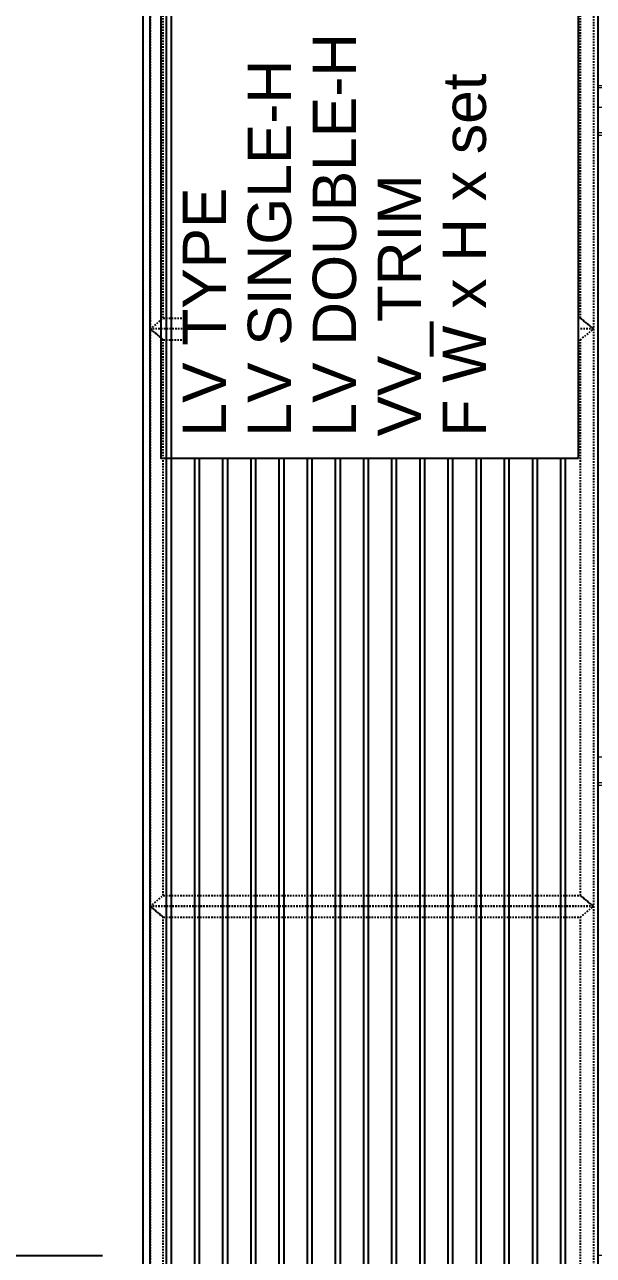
# Model space of a CAD drawing. Header units: millimetres. Extents: x 652937 to 1670132, y 1473552 to 2851037.
# Drawn here: x 754468 to 755781, y 1519470 to 1522311 of the extents above; entities that cross this region are included whole.
import ezdxf
from ezdxf.xclip import XClip

# ---------------------------------------------------------------- set-up
doc = ezdxf.new("R2010")
doc.units = ezdxf.units.MM
doc.header["$XCLIPFRAME"] = 0
for name, pattern in [('TA_HL_001.00000', [6.5, 3.55, -2.95]), ('XKITLINE00', [0]), ('XKITLINE02', [4, 2, -2])]:
    doc.linetypes.add(name, pattern=pattern)
doc.layers.get('Defpoints').update_dxf_attribs({"color": 255})
doc.layers.add('000 - 0_HIDE_OBJ_FRAMING_DEF_SUB', color=1, linetype='Continuous', plot=False)
doc.layers.add('000 - ESTIMATE_ASPG_WIPEOUT_', color=250, linetype='Continuous', plot=False)
doc.layers.add('000 - ESTIMATE_ASPG_MAIN_COLOR_6', color=6, linetype='Continuous', true_color=0xff00ff, plot=False)
doc.layers.add('000 - ESTIMATE_ASPG_TEXT_COLOR_1', color=1, linetype='Continuous', true_color=0xff0000, plot=False)
for name, color, linetype in [('010 - ASPG_EXTR_MAIN_COLOR_2', 2, 'Continuous'), ('010 - ASPG_EXTR_WIPEOUT_', 250, 'Continuous'), ('010 - ASPG_FRAMING_SUB_COLOR_2', 1, 'Continuous'), ('010 - ASPG_FRAMING_SUB_COLOR_3', 251, 'Continuous')]:
    doc.layers.add(name, color=color, linetype=linetype)
for name, color, linetype, lineweight in [('A-230-M_FLOOR', 2, 'Continuous', 25), ('A-GENM', 37, 'Continuous', 9), ('Bolt', 7, 'Continuous', 0), ('Part', 2, 'Continuous', 0)]:
    doc.layers.add(name, color=color, linetype=linetype, lineweight=lineweight)
doc.styles.add('_Arial', font='arial.ttf')

# ---------------------------------------------------------------- blocks, each defined once
blk = doc.blocks.new('GM_Louver Grill Vertical Z1 - Z Profile-20321545-ENT 3 ELE-2 Sheet')
at = {"layer": '000 - 0_HIDE_OBJ_FRAMING_DEF_SUB'}
blk.add_line((-201431, 105550), (-201431, 114870), dxfattribs=at)
blk = doc.blocks.new('E2')
at = {"layer": '000 - 0_HIDE_OBJ_FRAMING_DEF_SUB'}
blk.add_line((1644566.7, 105550), (1644566.7, 114870), dxfattribs=at)
for points in [[(1644516.7, 114870), (1644437.6, 114870), (1644437.6, 105550), (1644516.7, 105550)], [(1644516.7, 114870), (1645537.5, 114870), (1645537.5, 105550), (1644516.7, 105550)]]:
    blk.add_lwpolyline(points, close=True, dxfattribs=at)
at = {"layer": 'A-GENM'}
for p in [(1846071, 0), (1846143.5, 0), (1846216, 0), (1846288.5, 0), (1846361, 0), (1846433.5, 0), (1846506, 0), (1846578.5, 0), (1846651, 0), (1846723.5, 0), (1846796, 0), (1846868.5, 0)]:
    blk.add_blockref('GM_Louver Grill Vertical Z1 - Z Profile-20321545-ENT 3 ELE-2 Sheet', p, dxfattribs=at)
blk = doc.blocks.new('*A3459102')
at = {"layer": 'Part', "linetype": 'XKITLINE00', "lineweight": 0}
for p, q in [((616.947211, 135.830227), (616.947209, 135.830227)), ((616.947209, 135.830227), (619.147209, 135.830227)), ((616.947209, 135.730227), (616.947209, 135.830227)), ((619.147211, 135.830227), (619.147209, 135.830227)), ((619.147209, 135.730227), (619.147209, 135.830227)), ((616.947211, 135.730227), (616.947209, 135.730227)), ((616.947209, 135.730227), (619.147209, 135.730227)), ((619.147211, 135.730227), (619.147209, 135.730227))]:
    blk.add_line(p, q, dxfattribs=at)
at = {"layer": 'Part', "linetype": 'XKITLINE02', "lineweight": 0}
for p, q in [((616.947211, 135.830227), (616.947211, 135.730227)), ((619.147209, 135.830227), (619.147211, 135.830227)), ((619.147211, 135.830227), (619.147211, 135.730227)), ((619.147209, 135.730227), (619.147211, 135.730227))]:
    blk.add_line(p, q, dxfattribs=at)
blk = doc.blocks.new('*A3460103')
at = {"layer": 'Part', "linetype": 'XKITLINE02', "lineweight": 0}
for p, q in [((618.12721, 136.430227), (618.077209, 136.430227)), ((618.077209, 136.430227), (618.077209, 135.930227)), ((618.127209, 135.930227), (618.127209, 136.430227)), ((618.077209, 135.830227), (618.67721, 135.830227)), ((618.67721, 135.830227), (618.67721, 135.880227))]:
    blk.add_line(p, q, dxfattribs=at)
at = {"layer": 'Part', "linetype": 'XKITLINE00', "lineweight": 0}
for p, q in [((618.077209, 135.930227), (618.077209, 135.830227)), ((618.127209, 135.930227), (618.127209, 135.880227)), ((618.677209, 135.880227), (618.127209, 135.880227)), ((618.677209, 135.830227), (618.677209, 135.880227))]:
    blk.add_line(p, q, dxfattribs=at)
blk = doc.blocks.new('*A3462105')
at = {"layer": 'Bolt', "linetype": 'XKITLINE02', "lineweight": 0}
for p, q in [((618.20641, 136.130227), (617.77721, 136.130227)), ((618.07721, 136.200227), (618.01721, 136.200227)), ((618.12721, 136.300227), (618.07721, 136.300227)), ((618.07721, 136.060227), (618.01721, 136.060227)), ((618.12721, 135.960227), (618.07721, 135.960227))]:
    blk.add_line(p, q, dxfattribs=at)
blk = doc.blocks.new('*A3463106')
at = {"layer": 'Bolt'}
for points in [[(617.217, 135.83), (617.217, 135.73), (617.077, 135.73), (617.077, 135.83)], [(619.017, 135.83), (619.017, 135.73), (618.877, 135.73), (618.877, 135.83)]]:
    blk.add_hatch(color=256, dxfattribs=at).paths.add_polyline_path(points, flags=17)
at = {"layer": 'Bolt', "linetype": 'XKITLINE00', "lineweight": 0}
for p, q in [((617.077, 135.83), (617.077, 135.73)), ((617.147, 135.83), (617.147, 135.73)), ((617.217, 135.83), (617.217, 135.73)), ((618.877, 135.83), (618.877, 135.73)), ((618.947, 135.83), (618.947, 135.73)), ((619.017, 135.83), (619.017, 135.73))]:
    blk.add_line(p, q, dxfattribs=at)
blk = doc.blocks.new('*A3534110')
at = {"layer": 'Part', "linetype": 'XKITLINE00', "lineweight": 0}
for p, q in [((616.947209, 162.330227), (616.947209, 162.430227)), ((616.947209, 162.430227), (619.147209, 162.430227)), ((619.147209, 162.330227), (616.947209, 162.330227)), ((619.147209, 162.330227), (619.147209, 162.430227)), ((619.147209, 162.430227), (619.147211, 162.430227)), ((619.147211, 162.330227), (619.147209, 162.330227))]:
    blk.add_line(p, q, dxfattribs=at)
at = {"layer": 'Part', "linetype": 'XKITLINE02', "lineweight": 0}
for p, q in [((616.947211, 162.330227), (616.947211, 162.430227)), ((619.147209, 162.430227), (619.147211, 162.430227)), ((619.147209, 162.330227), (619.147211, 162.330227)), ((619.147211, 162.330227), (619.147211, 162.430227))]:
    blk.add_line(p, q, dxfattribs=at)
blk = doc.blocks.new('*A3535111')
at = {"layer": 'Part', "linetype": 'XKITLINE00', "lineweight": 0}
for p, q in [((618.077209, 162.330227), (618.077209, 162.230227)), ((618.677209, 162.280227), (618.127209, 162.280227)), ((618.127209, 162.280227), (618.127209, 162.230227)), ((618.677209, 162.280227), (618.677209, 162.330227))]:
    blk.add_line(p, q, dxfattribs=at)
at = {"layer": 'Part', "linetype": 'XKITLINE02', "lineweight": 0}
for p, q in [((618.077209, 162.330227), (618.67721, 162.330227)), ((618.07721, 161.730227), (618.077209, 162.230227)), ((618.127209, 162.230227), (618.12721, 161.730227)), ((618.67721, 162.330227), (618.67721, 162.280227)), ((618.077209, 161.730227), (618.12721, 161.730227))]:
    blk.add_line(p, q, dxfattribs=at)
blk = doc.blocks.new('*A3536112')
at = {"layer": 'Part', "linetype": 'XKITLINE00', "lineweight": 0}
for p, q in [((616.747209, 162.630227), (616.947209, 162.430227)), ((619.177209, 162.430227), (619.347209, 162.630227)), ((616.947209, 162.430227), (619.177211, 162.430227))]:
    blk.add_line(p, q, dxfattribs=at)
at = {"layer": 'Part', "linetype": 'XKITLINE02', "lineweight": 0}
for p, q in [((616.747209, 162.630227), (619.347211, 162.630227)), ((616.947211, 162.430227), (616.747211, 162.630227)), ((619.177211, 162.430227), (619.347211, 162.630227))]:
    blk.add_line(p, q, dxfattribs=at)
blk = doc.blocks.new('*A3537113')
at = {"layer": 'Bolt', "linetype": 'XKITLINE02', "lineweight": 0}
for p, q in [((618.20641, 162.030227), (617.77721, 162.030227)), ((618.07721, 162.100227), (618.01721, 162.100227)), ((618.07721, 161.960227), (618.01721, 161.960227)), ((618.12721, 162.200227), (618.07721, 162.200227)), ((618.12721, 161.860227), (618.07721, 161.860227))]:
    blk.add_line(p, q, dxfattribs=at)
blk = doc.blocks.new('*A3538114')
at = {"layer": 'Bolt'}
for points in [[(617.217, 162.43), (617.217, 162.33), (617.077, 162.33), (617.077, 162.43)], [(619.017, 162.43), (619.017, 162.33), (618.877, 162.33), (618.877, 162.43)]]:
    blk.add_hatch(color=256, dxfattribs=at).paths.add_polyline_path(points, flags=17)
at = {"layer": 'Bolt', "linetype": 'XKITLINE00', "lineweight": 0}
for p, q in [((617.077, 162.33), (617.077, 162.43)), ((617.147, 162.33), (617.147, 162.43)), ((617.217, 162.33), (617.217, 162.43)), ((618.877, 162.33), (618.877, 162.43)), ((618.947, 162.33), (618.947, 162.43)), ((619.017, 162.33), (619.017, 162.43))]:
    blk.add_line(p, q, dxfattribs=at)
blk = doc.blocks.new('*A3461104')
at = {"layer": 'Part', "linetype": 'XKITLINE00', "lineweight": 0}
for p, q in [((616.747209, 135.530227), (616.947209, 135.730227)), ((616.947209, 135.730227), (616.947211, 135.730227)), ((619.177211, 135.730227), (616.947209, 135.730227)), ((619.347209, 135.530227), (619.177209, 135.730227))]:
    blk.add_line(p, q, dxfattribs=at)
at = {"layer": 'Part', "linetype": 'XKITLINE02', "lineweight": 0}
for p, q in [((616.747209, 135.530227), (619.347211, 135.530227)), ((616.747211, 135.530227), (616.947211, 135.730227)), ((619.347211, 135.530227), (619.177211, 135.730227))]:
    blk.add_line(p, q, dxfattribs=at)
blk = doc.blocks.new('12')
at = {"layer": 'Defpoints', "color": 251}
blk.add_line((663504.5869, 1524495.2516), (663505.3664, 1524495.2516), dxfattribs=at)
blk = doc.blocks.new('*A28533926')
at = {"layer": 'Part', "linetype": 'XKITLINE00', "lineweight": 0}
for p, q in [((173.392382, 37.222868), (152.367383, 37.222868)), ((152.367383, 36.897868), (152.367383, 37.222868)), ((173.392382, 36.897868), (152.367383, 36.897868))]:
    blk.add_line(p, q, dxfattribs=at)
at = {"layer": 'Part', "linetype": 'XKITLINE02', "lineweight": 0}
for p, q in [((152.367385, 36.927868), (152.367385, 37.222868)), ((152.367404, 36.927868), (152.367404, 37.222868)), ((152.367405, 36.897868), (152.367405, 37.222868)), ((173.392403, 36.927868), (152.367385, 36.927868))]:
    blk.add_line(p, q, dxfattribs=at)
blk = doc.blocks.new('*A28543927')
at = {"layer": 'Part', "linetype": 'XKITLINE00', "lineweight": 0}
for p, q in [((173.392382, 44.722868), (152.367383, 44.722868)), ((152.367383, 44.397868), (152.367383, 44.722868)), ((173.392382, 44.397868), (152.367383, 44.397868))]:
    blk.add_line(p, q, dxfattribs=at)
at = {"layer": 'Part', "linetype": 'XKITLINE02', "lineweight": 0}
for p, q in [((152.367385, 44.427868), (152.367385, 44.722868)), ((152.367404, 44.427868), (152.367404, 44.722868)), ((152.367405, 44.397868), (152.367405, 44.722868)), ((173.392403, 44.427868), (152.367385, 44.427868))]:
    blk.add_line(p, q, dxfattribs=at)
blk = doc.blocks.new('*A29093982')
at = {"layer": 'Part', "linetype": 'XKITLINE02', "lineweight": 0}
for p, q in [((153.992352, 36.897868), (153.492351, 36.897868)), ((153.492351, 36.897868), (153.492351, 36.867868)), ((153.992351, 36.897868), (153.992352, 36.897868)), ((153.992351, 36.897868), (153.992351, 36.867868))]:
    blk.add_line(p, q, dxfattribs=at)
at = {"layer": 'Part', "linetype": 'XKITLINE00', "lineweight": 0}
for p, q in [((153.492351, 36.867868), (153.492352, 36.867868)), ((153.492352, 36.867868), (153.492352, 36.897868)), ((153.492352, 36.867868), (153.992352, 36.867868)), ((153.992351, 36.867868), (153.992352, 36.867868)), ((153.992352, 36.867868), (153.992352, 36.897868))]:
    blk.add_line(p, q, dxfattribs=at)
blk = doc.blocks.new('*A29103983')
at = {"layer": 'Part', "linetype": 'XKITLINE00', "lineweight": 0}
for p, q in [((153.727352, 36.867868), (153.727351, 36.867868)), ((153.727351, 36.367868), (153.727352, 36.867868)), ((153.727352, 36.867868), (153.757352, 36.867868)), ((153.757351, 36.367868), (153.757352, 36.867868)), ((153.727352, 36.717868), (153.757352, 36.717868)), ((153.727351, 36.367868), (153.757351, 36.367868))]:
    blk.add_line(p, q, dxfattribs=at)
at = {"layer": 'Part', "linetype": 'XKITLINE02', "lineweight": 0}
for p, q in [((153.727351, 36.867868), (153.727351, 36.367868)), ((153.727352, 36.867868), (153.727351, 36.867868)), ((153.757351, 36.367868), (153.757351, 36.867868))]:
    blk.add_line(p, q, dxfattribs=at)
blk = doc.blocks.new('*A29113984')
at = {"layer": 'Bolt'}
for points in [[(153.557, 36.898), (153.557, 36.928), (153.627, 36.928), (153.627, 36.898)], [(153.557, 36.868), (153.557, 36.898), (153.627, 36.898), (153.627, 36.868)], [(153.857, 36.898), (153.857, 36.928), (153.927, 36.928), (153.927, 36.898)], [(153.857, 36.868), (153.857, 36.898), (153.927, 36.898), (153.927, 36.868)]]:
    blk.add_hatch(color=256, dxfattribs=at).paths.add_polyline_path(points, flags=17)
at = {"layer": 'Bolt', "linetype": 'XKITLINE00', "lineweight": 0}
for p, q in [((153.592, 36.828), (153.592, 37.043)), ((153.892, 36.828), (153.892, 37.043)), ((153.557, 36.898), (153.557, 36.928)), ((153.557, 36.868), (153.557, 36.898)), ((153.627, 36.898), (153.627, 36.928)), ((153.627, 36.868), (153.627, 36.898)), ((153.857, 36.898), (153.857, 36.928)), ((153.857, 36.868), (153.857, 36.898)), ((153.927, 36.898), (153.927, 36.928)), ((153.927, 36.868), (153.927, 36.898))]:
    blk.add_line(p, q, dxfattribs=at)
blk = doc.blocks.new('*A29153988')
at = {"layer": 'Part', "linetype": 'XKITLINE02', "lineweight": 0}
for p, q in [((153.992352, 44.397868), (153.492351, 44.397868)), ((153.492351, 44.397868), (153.492351, 44.367868)), ((153.992351, 44.397868), (153.992352, 44.397868)), ((153.992351, 44.397868), (153.992351, 44.367868))]:
    blk.add_line(p, q, dxfattribs=at)
at = {"layer": 'Part', "linetype": 'XKITLINE00', "lineweight": 0}
for p, q in [((153.492351, 44.367868), (153.492352, 44.367868)), ((153.492352, 44.367868), (153.492352, 44.397868)), ((153.492352, 44.367868), (153.992352, 44.367868)), ((153.992351, 44.367868), (153.992352, 44.367868)), ((153.992352, 44.367868), (153.992352, 44.397868))]:
    blk.add_line(p, q, dxfattribs=at)
blk = doc.blocks.new('*A29163989')
at = {"layer": 'Part', "linetype": 'XKITLINE00', "lineweight": 0}
for p, q in [((153.727352, 44.367868), (153.727351, 44.367868)), ((153.727351, 43.867868), (153.727352, 44.367868)), ((153.727352, 44.367868), (153.757352, 44.367868)), ((153.757351, 43.867868), (153.757352, 44.367868)), ((153.727352, 44.217868), (153.757352, 44.217868)), ((153.727351, 43.867868), (153.757351, 43.867868))]:
    blk.add_line(p, q, dxfattribs=at)
at = {"layer": 'Part', "linetype": 'XKITLINE02', "lineweight": 0}
for p, q in [((153.727351, 44.367868), (153.727351, 43.867868)), ((153.727352, 44.367868), (153.727351, 44.367868)), ((153.757351, 43.867868), (153.757351, 44.367868))]:
    blk.add_line(p, q, dxfattribs=at)
blk = doc.blocks.new('*A29173990')
at = {"layer": 'Bolt'}
for points in [[(153.557, 44.398), (153.557, 44.428), (153.627, 44.428), (153.627, 44.398)], [(153.557, 44.368), (153.557, 44.398), (153.627, 44.398), (153.627, 44.368)], [(153.857, 44.398), (153.857, 44.428), (153.927, 44.428), (153.927, 44.398)], [(153.857, 44.368), (153.857, 44.398), (153.927, 44.398), (153.927, 44.368)]]:
    blk.add_hatch(color=256, dxfattribs=at).paths.add_polyline_path(points, flags=17)
at = {"layer": 'Bolt', "linetype": 'XKITLINE00', "lineweight": 0}
for p, q in [((153.592, 44.328), (153.592, 44.543)), ((153.892, 44.328), (153.892, 44.543)), ((153.557, 44.398), (153.557, 44.428)), ((153.557, 44.368), (153.557, 44.398)), ((153.627, 44.398), (153.627, 44.428)), ((153.627, 44.368), (153.627, 44.398)), ((153.857, 44.398), (153.857, 44.428)), ((153.857, 44.368), (153.857, 44.398)), ((153.927, 44.398), (153.927, 44.428)), ((153.927, 44.368), (153.927, 44.398))]:
    blk.add_line(p, q, dxfattribs=at)
blk = doc.blocks.new('PP18_ENT3_SE_ELE2-1')
at = {"layer": 'A-230-M_FLOOR', "color": 4, "lineweight": 9}
blk.add_lwpolyline([(-19960, 103500), (-19960, 114420), (-20210, 114420), (-20210, 103500)], dxfattribs=at)
at = {"layer": 'Part', "linetype": 'XKITLINE00', "lineweight": 0}
for p, q in [((-15705, 110095), (-19710, 110095)), ((-15705, 107400), (-19960, 107400))]:
    blk.add_line(p, q, dxfattribs=at)
at = {"layer": 'Part', "linetype": 'XKITLINE02', "lineweight": 0}
for p, q in [((-19663, 110055), (-19663, 107440)), ((-19663, 110055), (-19663, 107440)), ((-19657, 110055), (-19657, 107440)), ((-19657, 110055), (-19657, 107440)), ((-19610, 110055), (-19610, 110055)), ((-19610, 110055), (-19610, 110055)), ((-19610, 107450), (-19610, 107450)), ((-19610, 107450), (-19610, 107450))]:
    blk.add_line(p, q, dxfattribs=at)
at = {"layer": 'Part', "linetype": 'XKITLINE00', "lineweight": 0}
blk.add_lwpolyline([(-19610, 107440), (-19610, 110055), (-19710, 110055), (-19710, 107440)], close=True, dxfattribs=at)
at = {"color": 4, "xscale": 1000, "yscale": 1000, "zscale": 1000}
blk.add_blockref('12', (-663525726.6, -1524387851.6), dxfattribs=at)
blk.add_blockref('E2', (-1664704.6, 0))
at = {"lineweight": 0}
for name, p, xscale, yscale, zscale in [('*A3536112', (-81466.2, 93832), 100, 100, 100), ('*A3534110', (-81464.7, 93832), 100, 100, 100), ('*A3538114', (-81464.7, 93832), 100, 100, 100), ('*A3535111', (-81464.7, 93832), 100, 100, 100), ('*A28543927', (-50408.5, 101105.4), 200, 200, 200), ('*A3537113', (-81464.7, 93832), 100, 100, 100), ('*A29173990', (-50408.5, 101105.4), 200, 200, 200), ('*A29153988', (-50408.5, 101105.4), 200, 200, 200), ('*A29163989', (-50408.5, 101105.4), 200, 200, 200), ('*A28533926', (-50408.5, 101105.4), 200, 200, 200), ('*A29113984', (-50408.5, 101105.4), 200, 200, 200), ('*A29093982', (-50408.5, 101105.4), 200, 200, 200), ('*A29103983', (-50408.5, 101105.4), 200, 200, 200), ('*A3462105', (-81464.7, 93847), 100, 100, 100), ('*A3460103', (-81464.7, 93847), 100, 100, 100), ('*A3461104', (-81466.2, 93847), 100, 100, 100), ('*A3459102', (-81464.7, 93847), 100, 100, 100), ('*A3463106', (-81464.7, 93847), 100, 100, 100)]:
    blk.add_blockref(name, p, dxfattribs=dict(at, xscale=xscale, yscale=yscale, zscale=zscale))
blk = doc.blocks.new('*A24993572')
at = {"layer": 'Part', "linetype": 'XKITLINE02', "lineweight": 0}
for p, q in [((153.492351, 44.772868), (153.49235, 44.772868)), ((153.727351, 44.772868), (153.72735, 31.672868)), ((153.757351, 44.772868), (153.757351, 31.672868)), ((153.492351, 44.722868), (153.492351, 44.367868)), ((153.992351, 44.722868), (153.992351, 36.867868)), ((153.492351, 44.427868), (153.492351, 36.867868)), ((153.75735, 31.672868), (153.75735, 44.427868)), ((153.492351, 37.222868), (153.49235, 31.672868)), ((153.992351, 37.222868), (153.992351, 36.867868)), ((153.492351, 31.672868), (153.49235, 31.672868))]:
    blk.add_line(p, q, dxfattribs=at)
at = {"layer": 'Part', "linetype": 'XKITLINE00', "lineweight": 0}
for p, q in [((153.992351, 44.772868), (153.492351, 44.772868)), ((153.492351, 44.772868), (153.492351, 44.722868)), ((153.992351, 44.772868), (153.992351, 44.722868)), ((153.492351, 44.367868), (153.492351, 37.222868)), ((153.992351, 44.367868), (153.992351, 37.222868)), ((153.492351, 36.867868), (153.492351, 31.672868)), ((153.992351, 36.867868), (153.992351, 31.672868)), ((153.992351, 31.672868), (153.492351, 31.672868))]:
    blk.add_line(p, q, dxfattribs=at)
blk = doc.blocks.new('*A25033576')
at = {"layer": 'Part', "linetype": 'XKITLINE02', "lineweight": 0}
for p, q in [((150.992359, 31.472868), (150.992359, 47.972868)), ((152.242359, 31.472868), (152.242359, 47.972868))]:
    blk.add_line(p, q, dxfattribs=at)
at = {"layer": 'Part', "linetype": 'XKITLINE00', "lineweight": 0}
for p, q in [((150.992361, 31.472868), (150.992361, 47.972868)), ((152.242361, 47.972868), (152.242361, 31.472868))]:
    blk.add_line(p, q, dxfattribs=at)
blk = doc.blocks.new('*A27053778')
at = {"layer": 'Part', "linetype": 'XKITLINE02', "lineweight": 0}
for p, q in [((153.09235, 31.472868), (153.19235, 31.572868)), ((153.192351, 31.572868), (153.19235, 31.572868)), ((154.29235, 31.572868), (154.39235, 31.472868)), ((154.392351, 31.472868), (153.09235, 31.472868)), ((154.39235, 31.472868), (154.392351, 31.472868))]:
    blk.add_line(p, q, dxfattribs=at)
at = {"layer": 'Part', "linetype": 'XKITLINE00', "lineweight": 0}
for p, q in [((153.192351, 31.572868), (153.092351, 31.472868)), ((154.292351, 31.572868), (153.192351, 31.572868)), ((154.292351, 31.572868), (154.392351, 31.472868))]:
    blk.add_line(p, q, dxfattribs=at)
blk = doc.blocks.new('*A27063779')
at = {"layer": 'Bolt', "linetype": 'XKITLINE02', "lineweight": 0}
for p, q in [((153.727351, 31.832868), (153.702351, 31.832868)), ((153.757351, 31.832868), (153.727351, 31.832868)), ((153.796951, 31.797868), (153.582351, 31.797868)), ((153.727351, 31.762868), (153.702351, 31.762868)), ((153.757351, 31.762868), (153.727351, 31.762868))]:
    blk.add_line(p, q, dxfattribs=at)
blk = doc.blocks.new('*A27073780')
at = {"layer": 'Part', "linetype": 'XKITLINE00', "lineweight": 0}
for p, q in [((154.292351, 31.622868), (153.19235, 31.622868)), ((154.292351, 31.572868), (153.19235, 31.572868)), ((153.192351, 31.572868), (153.192351, 31.622868)), ((154.292351, 31.622868), (154.292351, 31.572868))]:
    blk.add_line(p, q, dxfattribs=at)
at = {"layer": 'Part', "linetype": 'XKITLINE02', "lineweight": 0}
for p, q in [((153.19235, 31.622868), (153.19235, 31.572868)), ((154.29235, 31.572868), (154.29235, 31.622868))]:
    blk.add_line(p, q, dxfattribs=at)
blk = doc.blocks.new('*A27083781')
at = {"layer": 'Part', "linetype": 'XKITLINE02', "lineweight": 0}
for p, q in [((153.727351, 31.922868), (153.702351, 31.922868)), ((153.702351, 31.922868), (153.702351, 31.672868)), ((153.727351, 31.672868), (153.727351, 31.922868)), ((153.427351, 31.622868), (153.427351, 31.647868)), ((153.427351, 31.622868), (153.727351, 31.622868))]:
    blk.add_line(p, q, dxfattribs=at)
at = {"layer": 'Part', "linetype": 'XKITLINE00', "lineweight": 0}
for p, q in [((153.702351, 31.647868), (153.427351, 31.647868)), ((153.427351, 31.647868), (153.427351, 31.622868)), ((153.702351, 31.672868), (153.702351, 31.647868)), ((153.727351, 31.672868), (153.727351, 31.622868))]:
    blk.add_line(p, q, dxfattribs=at)
blk = doc.blocks.new('*A27093782')
at = {"layer": 'Bolt'}
for points in [[(153.377, 31.623), (153.377, 31.573), (153.307, 31.573), (153.307, 31.623)], [(154.177, 31.623), (154.177, 31.573), (154.107, 31.573), (154.107, 31.623)]]:
    blk.add_hatch(color=256, dxfattribs=at).paths.add_polyline_path(points, flags=17)
at = {"layer": 'Bolt', "linetype": 'XKITLINE00', "lineweight": 0}
for p, q in [((153.307, 31.573), (153.307, 31.623)), ((153.342, 31.573), (153.342, 31.623)), ((153.377, 31.573), (153.377, 31.623)), ((154.107, 31.573), (154.107, 31.623)), ((154.142, 31.573), (154.142, 31.623)), ((154.177, 31.573), (154.177, 31.623))]:
    blk.add_line(p, q, dxfattribs=at)
blk = doc.blocks.new('*A28003873')
at = {"layer": 'Part', "linetype": 'XKITLINE02', "lineweight": 0}
for p in [(152.242359, 47.972868), (152.242361, 44.972868)]:
    blk.add_line(p, (152.242359, 44.972868), dxfattribs=at)
at = {"layer": 'Part', "linetype": 'XKITLINE00', "lineweight": 0}
for p, q in [((152.242361, 44.972868), (152.242361, 47.972868)), ((152.242359, 44.972868), (152.242361, 44.972868)), ((186.267361, 44.972868), (152.242361, 44.972868))]:
    blk.add_line(p, q, dxfattribs=at)
blk = doc.blocks.new('*A28873960')
at = {"layer": 'Part', "linetype": 'XKITLINE00', "lineweight": 0}
for p, q in [((150.992361, 38.122868), (150.987357, 38.122868)), ((150.987359, 36.122868), (150.987359, 38.122868)), ((150.992361, 36.122868), (150.987357, 36.122868))]:
    blk.add_line(p, q, dxfattribs=at)
at = {"layer": 'Part', "linetype": 'XKITLINE02', "lineweight": 0}
for p, q in [((152.237359, 38.122868), (150.992361, 38.122868)), ((152.237359, 38.122868), (152.237359, 36.122868)), ((152.237359, 36.122868), (150.992361, 36.122868))]:
    blk.add_line(p, q, dxfattribs=at)
blk = doc.blocks.new('*A28883961')
at = {"layer": 'Part', "linetype": 'XKITLINE02', "lineweight": 0}
for p, q in [((150.992357, 47.972868), (150.992359, 47.972868)), ((152.242359, 47.972868), (150.992359, 47.972868)), ((150.992359, 47.972868), (150.992359, 44.972868)), ((152.242357, 47.972868), (152.242359, 47.972868)), ((152.242359, 44.972868), (152.242359, 47.972868)), ((150.992357, 44.972868), (150.992359, 44.972868)), ((150.992359, 44.972868), (152.242359, 44.972868)), ((152.242357, 44.972868), (152.242359, 44.972868))]:
    blk.add_line(p, q, dxfattribs=at)
blk = doc.blocks.new('*A28943967')
at = {"layer": 'Part', "linetype": 'XKITLINE00', "lineweight": 0}
for p, q in [((154.292351, 44.872868), (153.19235, 44.872868)), ((153.19235, 44.822868), (154.292351, 44.822868)), ((153.192351, 44.822868), (153.192351, 44.872868)), ((154.292351, 44.822868), (154.292351, 44.872868))]:
    blk.add_line(p, q, dxfattribs=at)
at = {"layer": 'Part', "linetype": 'XKITLINE02', "lineweight": 0}
for p, q in [((153.19235, 44.872868), (153.19235, 44.822868)), ((154.29235, 44.872868), (154.29235, 44.822868))]:
    blk.add_line(p, q, dxfattribs=at)
blk = doc.blocks.new('*A28953968')
at = {"layer": 'Part', "linetype": 'XKITLINE00', "lineweight": 0}
for p, q in [((153.757351, 44.822868), (153.757351, 44.772868)), ((153.782351, 44.797868), (153.782351, 44.772868)), ((153.782351, 44.797868), (154.057351, 44.797868)), ((154.057351, 44.797868), (154.057351, 44.822868))]:
    blk.add_line(p, q, dxfattribs=at)
at = {"layer": 'Part', "linetype": 'XKITLINE02', "lineweight": 0}
for p, q in [((154.057351, 44.822868), (153.757351, 44.822868)), ((153.757351, 44.772868), (153.757351, 44.522868)), ((153.782351, 44.772868), (153.782351, 44.522868)), ((154.057351, 44.822868), (154.057351, 44.797868)), ((153.757351, 44.522868), (153.782351, 44.522868))]:
    blk.add_line(p, q, dxfattribs=at)
blk = doc.blocks.new('*A28963969')
at = {"layer": 'Part', "linetype": 'XKITLINE02', "lineweight": 0}
for p, q in [((153.19235, 44.872868), (153.09235, 44.972868)), ((153.09235, 44.972868), (153.092351, 44.972868)), ((153.09235, 44.972868), (154.392351, 44.972868)), ((154.29235, 44.872868), (154.39235, 44.972868))]:
    blk.add_line(p, q, dxfattribs=at)
at = {"layer": 'Part', "linetype": 'XKITLINE00', "lineweight": 0}
for p, q in [((153.192351, 44.872868), (153.092351, 44.972868)), ((154.392351, 44.972868), (154.292351, 44.872868)), ((154.292351, 44.872868), (153.19235, 44.872868))]:
    blk.add_line(p, q, dxfattribs=at)
blk = doc.blocks.new('*A28973970')
at = {"layer": 'Bolt', "linetype": 'XKITLINE02', "lineweight": 0}
for p, q in [((153.687751, 44.647868), (153.902351, 44.647868)), ((153.727351, 44.682868), (153.757351, 44.682868)), ((153.727351, 44.612868), (153.757351, 44.612868)), ((153.757351, 44.682868), (153.782351, 44.682868)), ((153.757351, 44.612868), (153.782351, 44.612868))]:
    blk.add_line(p, q, dxfattribs=at)
blk = doc.blocks.new('*A28983971')
at = {"layer": 'Bolt'}
for points in [[(153.377, 44.873), (153.377, 44.823), (153.307, 44.823), (153.307, 44.873)], [(154.177, 44.873), (154.177, 44.823), (154.107, 44.823), (154.107, 44.873)]]:
    blk.add_hatch(color=256, dxfattribs=at).paths.add_polyline_path(points, flags=17)
at = {"layer": 'Bolt', "linetype": 'XKITLINE00', "lineweight": 0}
for p, q in [((153.307, 44.873), (153.307, 44.823)), ((153.342, 44.873), (153.342, 44.823)), ((153.377, 44.873), (153.377, 44.823)), ((154.107, 44.873), (154.107, 44.823)), ((154.142, 44.873), (154.142, 44.823)), ((154.177, 44.873), (154.177, 44.823))]:
    blk.add_line(p, q, dxfattribs=at)
blk = doc.blocks.new('PP18_ENT3_SE_ELE2-2')
at = {"lineweight": 0, "xscale": 200, "yscale": 200, "zscale": 200}
for name in ['*A28883961', '*A25033576', '*A28003873', '*A28963969', '*A28943967', '*A28983971', '*A28953968', '*A28543927', '*A24993572', '*A28973970', '*A29173990', '*A29153988', '*A29163989', '*A28873960', '*A28533926', '*A29113984', '*A29093982', '*A29103983', '*A27083781', '*A27063779', '*A27053778', '*A27073780', '*A27093782']:
    blk.add_blockref(name, (-50408.4678, 101105.4264), dxfattribs=at)
blk = doc.blocks.new('*U6684')
blk.add_wipeout([(50, 0), (1083, 0), (1083, 9330), (50, 9330)]).dxf.layer = '010 - ASPG_EXTR_WIPEOUT_'
at = {"layer": '010 - ASPG_EXTR_MAIN_COLOR_2'}
for points in [[(125, 0), (135.2, 0), (135.2, 9330), (125, 9330)], [(190, 0), (200.2, 0), (200.2, 9330), (190, 9330)], [(255, 0), (265.2, 0), (265.2, 9330), (255, 9330)], [(320, 0), (330.2, 0), (330.2, 9330), (320, 9330)], [(385, 0), (395.2, 0), (395.2, 9330), (385, 9330)], [(450, 0), (460.2, 0), (460.2, 9330), (450, 9330)], [(515, 0), (525.2, 0), (525.2, 9330), (515, 9330)], [(580, 0), (590.2, 0), (590.2, 9330), (580, 9330)], [(645, 0), (655.2, 0), (655.2, 9330), (645, 9330)], [(710, 0), (720.2, 0), (720.2, 9330), (710, 9330)], [(775, 0), (785.2, 0), (785.2, 9330), (775, 9330)], [(840, 0), (850.2, 0), (850.2, 9330), (840, 9330)], [(905, 0), (915.2, 0), (915.2, 9330), (905, 9330)], [(970, 0), (980.2, 0), (980.2, 9330), (970, 9330)], [(1035, 0), (1045.2, 0), (1045.2, 9330), (1035, 9330)]]:
    blk.add_lwpolyline(points, close=True, dxfattribs=at)
at = {"layer": '010 - ASPG_FRAMING_SUB_COLOR_2'}
blk.add_lwpolyline([(50, 0), (1083, 0), (1083, 9330), (50, 9330)], close=True, dxfattribs=at)
blk = doc.blocks.new('*U8816')
at = {"layer": '010 - ASPG_FRAMING_SUB_COLOR_3', "linetype": 'ByBlock'}
for points in [[(0, 0), (0, 1023), (25, 993), (25, 30), (0, 0)], [(1332.9, 1023), (0, 1023), (25, 993), (1307.9, 993)], [(1332.9, 0), (1332.9, 1023), (1307.9, 993), (1307.9, 30), (1332.9, 0)], [(25, 30), (1307.9, 30), (1332.9, 0), (0, 0), (25, 30)]]:
    blk.add_lwpolyline(points, close=True, dxfattribs=at)
blk = doc.blocks.new('A$Cd3cf6656')
blk.add_wipeout([(-964.7, -457.4), (1855.6, -457.4), (1855.6, 457.4), (-964.7, 457.4)]).dxf.layer = '000 - ESTIMATE_ASPG_WIPEOUT_'
at = {"layer": '000 - ESTIMATE_ASPG_MAIN_COLOR_6'}
blk.add_lwpolyline([(-964.7, -457.4), (1855.6, -457.4), (1855.6, 507.4), (-964.7, 507.4)], close=True, dxfattribs=at)
at = {"layer": '000 - ESTIMATE_ASPG_TEXT_COLOR_1', "style": '_Arial'}
for s, p in [('LV TYPE', (-914.7, 356.5)), ('LV SINGLE-H', (-914.7, 206.5)), ('LV DOUBLE-H', (-914.7, 56.5)), ('VV_TRIM', (-914.7, -93.5)), ('F W x H x set', (-914.7, -243.5))]:
    blk.add_text(s, height=100, dxfattribs=at).set_placement(p)
for tag, p in [('LV_TYPE_VAL', (138.1, 356.5)), ('LV_SIN-H_VAL', (138.1, 206.5)), ('LV_DOU-H_VAL', (138.1, 56.5)), ('V-TRIM_VAL', (138.1, -93.5)), ('FRAME_VAL', (138.1, -243.5)), ('FRAME_SET', (138.1, -393.5))]:
    blk.add_attdef(tag, p, '', height=100, dxfattribs=at)

msp = doc.modelspace()

# ---------------------------------------------------------------- block references
at = {"color": 6}
ref = msp.add_blockref('PP18_ENT3_SE_ELE2-2', (775008.1769, 1412070.4203), dxfattribs=at)
XClip(ref).set_block_clipping_path([(-26088.7758649617, 100920), (12661.2241350383, 117178.2602934372)])

# ---------------------------------------------------------------- next in the draw order: block references
ref = msp.add_blockref('PP18_ENT3_SE_ELE2-1', (775008.1769, 1412070.4203), dxfattribs=at)
XClip(ref).set_block_clipping_path([(-21816.709593582, 100920), (8800.0000001194, 118767.7153737911)])

# ---------------------------------------------------------------- next in the draw order: block references
at = {"xscale": -1}
msp.add_blockref('*U6684', (755841.1769, 1517610.4203), dxfattribs=at)

# ---------------------------------------------------------------- next in the draw order: block references
at = {"linetype": 'TA_HL_001.00000', "rotation": 90}
for p in [(755781.1579, 1521608.9918), (755781.1579, 1520276.1346), (755781.1579, 1518943.2775)]:
    msp.add_blockref('*U8816', p, dxfattribs=at)

# ---------------------------------------------------------------- next in the draw order: block references
at = {"rotation": 90}
msp.add_blockref('A$Cd3cf6656', (755289.6579, 1522275.4203), dxfattribs=at)

doc.saveas('drawing.dxf')
